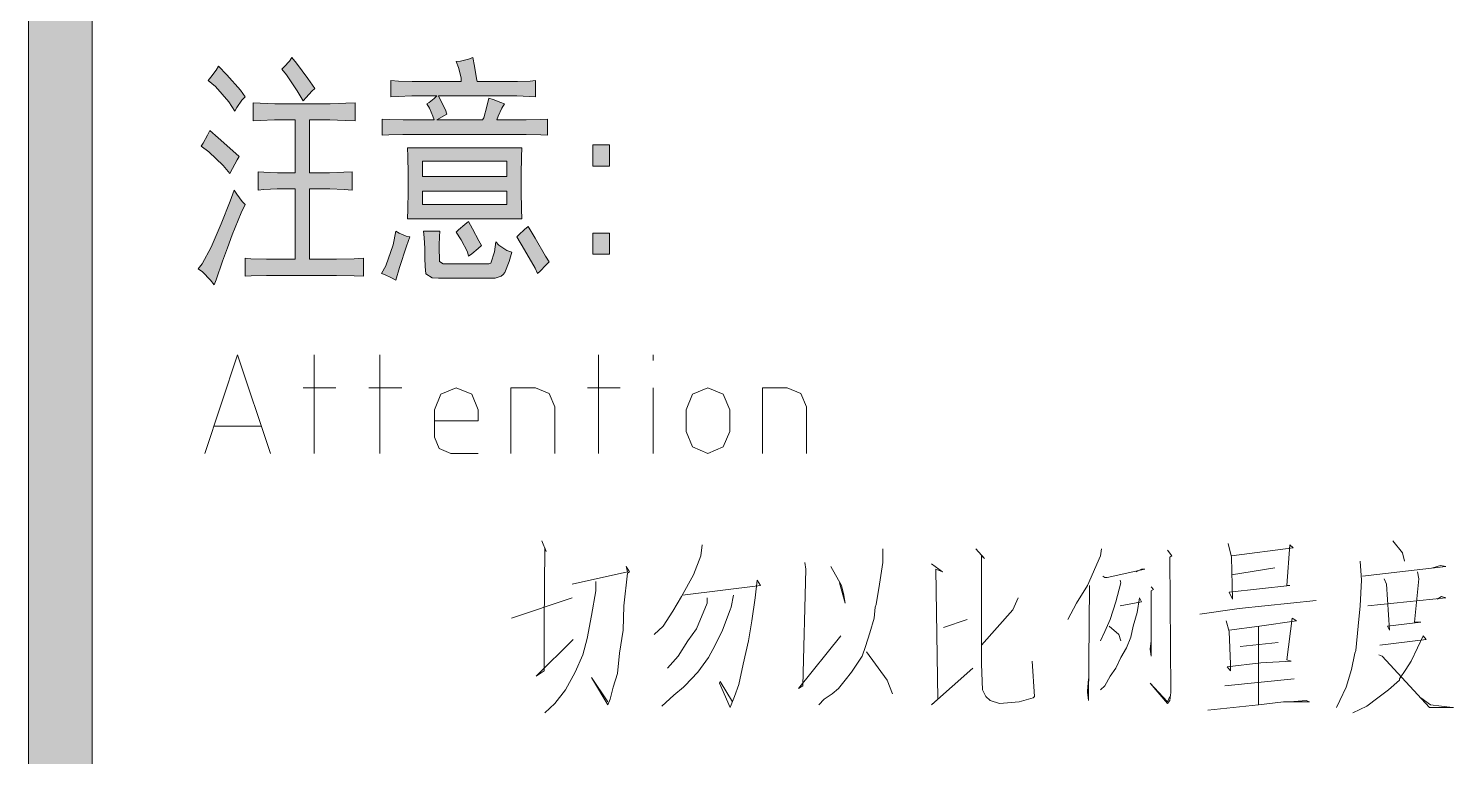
# Model space of a CAD drawing. Header units: millimetres. Extents: x 0 to 829, y 0 to 586.
# Drawn here: x 769.46 to 791.47, y 433.34 to 444.58 of the extents above; entities that cross this region are included whole.
import ezdxf

# ---------------------------------------------------------------- set-up
doc = ezdxf.new("R2010")
doc.units = ezdxf.units.MM

msp = doc.modelspace()

# ---------------------------------------------------------------- hatches: boundary and pattern name
h = msp.add_hatch(color=0)
h.dxf.hatch_style = 2
h.paths.add_polyline_path([(770.449028, 9.860139), (769.464778, 9.860139), (769.464778, 575.772139), (770.449028, 575.772139)])
h = msp.add_hatch(color=0)
h.dxf.hatch_style = 2
h.paths.add_polyline_path([(772.399889, 443.999056), (772.530417, 443.865), (772.738556, 443.628639), (772.809111, 443.526333), (772.759722, 443.473417), (772.682111, 443.360528), (772.653889, 443.304083), (772.558639, 443.45225), (772.354028, 443.688611), (772.241139, 443.776806), (772.279944, 443.829722), (772.361083, 443.939083)])
h = msp.add_hatch(color=0)
h.dxf.hatch_style = 2
h.paths.add_polyline_path([(773.377083, 443.953194), (773.415889, 443.992), (773.4935, 444.080194), (773.532306, 444.133111), (773.602861, 444.048444), (773.77925, 443.812083), (773.885083, 443.656861), (773.84275, 443.614528), (773.754556, 443.51575), (773.708694, 443.466361), (773.613444, 443.621583), (773.447639, 443.865)])
h = msp.add_hatch(color=0)
h.dxf.hatch_style = 2
h.paths.add_polyline_path([(775.486694, 443.540444), (775.384389, 443.540444), (775.172722, 443.533389), (775.063361, 443.526333), (775.063361, 443.776806), (775.179778, 443.76975), (775.391444, 443.762694), (775.486694, 443.762694), (776.149917, 443.762694), (776.146389, 443.819139), (776.107583, 443.977889), (776.072306, 444.073139), (776.135806, 444.080194), (776.262806, 444.108417), (776.329833, 444.133111), (776.351, 443.999056), (776.38275, 443.812083), (776.396861, 443.762694), (776.904861, 443.762694), (777.01775, 443.762694), (777.211778, 443.76975), (777.296444, 443.776806), (777.296444, 443.526333), (777.201194, 443.533389), (777.007167, 443.540444), (776.904861, 443.540444), (775.797139, 443.540444), (775.835944, 443.466361), (775.902972, 443.32525), (775.927667, 443.258222), (775.772444, 443.170028), (776.474472, 443.170028), (776.495639, 443.205306), (776.545028, 443.378167), (776.57325, 443.508694), (776.640278, 443.487528), (776.760222, 443.441667), (776.816667, 443.4205), (776.777861, 443.353472), (776.717889, 443.23), (776.696722, 443.170028), (777.028333, 443.170028), (777.151806, 443.170028), (777.377583, 443.177083), (777.483417, 443.184139), (777.483417, 442.933667), (777.377583, 442.940722), (777.151806, 442.947778), (777.028333, 442.947778), (775.363222, 442.947778), (775.246806, 442.947778), (775.028083, 442.940722), (774.929306, 442.933667), (774.929306, 443.184139), (775.035139, 443.177083), (775.250333, 443.170028), (775.363222, 443.170028), (775.730111, 443.170028), (775.712472, 443.23), (775.656028, 443.353472), (775.617222, 443.4205), (775.6525, 443.441667), (775.730111, 443.501639), (775.772444, 443.540444)])
h = msp.add_hatch(color=0)
h.dxf.hatch_style = 2
h.paths.add_polyline_path([(774.019139, 443.4205), (774.124972, 443.4205), (774.368389, 443.427556), (774.5095, 443.434611), (774.5095, 443.155917), (774.357806, 443.162972), (774.117917, 443.170028), (774.029722, 443.170028), (773.807472, 443.170028), (773.807472, 442.355111), (774.019139, 442.355111), (774.114389, 442.355111), (774.336639, 442.362167), (774.463639, 442.369222), (774.463639, 442.087), (774.340167, 442.097583), (774.117917, 442.104639), (774.019139, 442.104639), (773.807472, 442.104639), (773.807472, 441.021611), (774.086167, 441.021611), (774.220222, 441.021611), (774.495389, 441.028667), (774.640028, 441.035722), (774.640028, 440.757028), (774.495389, 440.764083), (774.22375, 440.771139), (774.09675, 440.771139), (773.285361, 440.771139), (773.140722, 440.771139), (772.904361, 440.764083), (772.809111, 440.757028), (772.809111, 441.035722), (772.897306, 441.028667), (773.140722, 441.021611), (773.295944, 441.021611), (773.585222, 441.021611), (773.585222, 442.104639), (773.408833, 442.104639), (773.303, 442.104639), (773.101917, 442.097583), (773.010194, 442.087), (773.010194, 442.369222), (773.101917, 442.362167), (773.310056, 442.355111), (773.419417, 442.355111), (773.585222, 442.355111), (773.585222, 443.170028), (773.377083, 443.170028), (773.264194, 443.170028), (773.041944, 443.162972), (772.932583, 443.155917), (772.932583, 443.434611), (773.041944, 443.427556), (773.27125, 443.4205), (773.387667, 443.4205)])
h = msp.add_hatch(color=0)
h.dxf.hatch_style = 2
h.paths.add_polyline_path([(772.265833, 443.00775), (772.392833, 442.894861), (772.618611, 442.693778), (772.720917, 442.605583), (772.685639, 442.556194), (772.615083, 442.422139), (772.576278, 442.341), (772.470444, 442.464472), (772.248194, 442.679667), (772.131778, 442.767861), (772.163528, 442.813722), (772.230556, 442.933667)])
h = msp.add_hatch(color=0)
h.paths.add_polyline_path([(777.084778, 442.739639), (777.077722, 442.598528), (777.074194, 442.326889), (777.074194, 442.192833), (777.074194, 442.065833), (777.077722, 441.790667), (777.084778, 441.646028), (775.317361, 441.646028), (775.324417, 441.790667), (775.327944, 442.072889), (775.327944, 442.206944), (775.327944, 442.341), (775.324417, 442.605583), (775.317361, 442.739639)])
h.paths.add_polyline_path([(776.851944, 442.295139), (776.851944, 442.5315), (775.550194, 442.5315), (775.550194, 442.295139)])
h.paths.add_polyline_path([(776.851944, 441.86475), (776.851944, 442.072889), (775.550194, 442.072889), (775.550194, 441.86475)])
h = msp.add_hatch(color=0)
h.dxf.hatch_style = 2
h.paths.add_polyline_path([(778.439444, 442.457417), (778.181917, 442.457417), (778.181917, 442.7855), (778.439444, 442.7855)])
h = msp.add_hatch(color=0)
h.dxf.hatch_style = 2
h.paths.add_polyline_path([(772.809111, 441.86475), (772.749139, 441.734222), (772.611556, 441.395556), (772.537472, 441.194472), (772.463389, 440.989861), (772.361083, 440.704111), (772.332861, 440.622972), (772.276417, 440.697056), (772.152944, 440.824056), (772.085917, 440.873444), (772.149417, 440.947528), (772.287, 441.205056), (772.364611, 441.384972), (772.442222, 441.568417), (772.579806, 441.917667), (772.643306, 442.087), (772.682111, 442.0235), (772.76325, 441.910611)])
h = msp.add_hatch(color=0)
h.dxf.hatch_style = 2
h.paths.add_polyline_path([(776.262806, 441.600167), (776.322778, 441.487278), (776.421556, 441.303833), (776.460361, 441.22975), (776.410972, 441.183889), (776.312194, 441.10275), (776.262806, 441.067472), (776.245167, 441.1345), (776.149917, 441.317944), (776.072306, 441.437889), (776.107583, 441.473167), (776.202833, 441.554306)])
h = msp.add_hatch(color=0)
h.dxf.hatch_style = 2
h.paths.add_polyline_path([(777.183556, 441.526083), (777.289389, 441.342639), (777.451667, 441.067472), (777.504583, 440.979278), (777.455194, 440.926361), (777.367, 440.838167), (777.328194, 440.799361), (777.289389, 440.8805), (777.127111, 441.162722), (777.007167, 441.363806), (777.038917, 441.399083), (777.127111, 441.480222)])
h = msp.add_hatch(color=0)
h.dxf.hatch_style = 2
h.paths.add_polyline_path([(775.352639, 441.363806), (775.30325, 441.222694), (775.197417, 440.891083), (775.140972, 440.697056), (775.073944, 440.732333), (774.964583, 440.78525), (774.918722, 440.799361), (774.98575, 440.919306), (775.095111, 441.243861), (775.140972, 441.452), (775.190361, 441.423778), (775.296194, 441.377917)])
h = msp.add_hatch(color=0)
h.dxf.hatch_style = 2
h.paths.add_polyline_path([(775.818306, 441.452), (775.81125, 441.370861), (775.807722, 441.236806), (775.807722, 441.183889), (775.807722, 441.141556), (775.81125, 441.060417), (775.81125, 441.021611), (775.814778, 440.986333), (775.867694, 440.947528), (775.917083, 440.947528), (776.57325, 440.947528), (776.605, 440.961639), (776.661444, 441.1345), (776.682611, 441.289722), (776.728472, 441.236806), (776.851944, 441.155667), (776.929556, 441.127444), (776.89075, 440.986333), (776.823722, 440.817), (776.7955, 440.78525), (776.767278, 440.757028), (776.672028, 440.725278), (776.605, 440.725278), (775.797139, 440.725278), (775.701889, 440.732333), (775.603111, 440.795833), (775.596056, 440.852278), (775.589, 440.908722), (775.585472, 441.035722), (775.585472, 441.109806), (775.585472, 441.183889), (775.574889, 441.35675), (775.564306, 441.452)])
h = msp.add_hatch(color=0)
h.dxf.hatch_style = 2
h.paths.add_polyline_path([(778.439444, 441.095694), (778.181917, 441.095694), (778.181917, 441.423778), (778.439444, 441.423778)])

# ---------------------------------------------------------------- linework, layer by layer
at = {"color": 0, "lineweight": 0}
for points in [[(770.449028, 9.860139), (769.464778, 9.860139), (769.464778, 575.772139), (770.449028, 575.772139)], [(772.399889, 443.999056), (772.530417, 443.865), (772.738556, 443.628639), (772.809111, 443.526333), (772.759722, 443.473417), (772.682111, 443.360528), (772.653889, 443.304083), (772.558639, 443.45225), (772.354028, 443.688611), (772.241139, 443.776806), (772.279944, 443.829722), (772.361083, 443.939083)], [(773.377083, 443.953194), (773.415889, 443.992), (773.4935, 444.080194), (773.532306, 444.133111), (773.602861, 444.048444), (773.77925, 443.812083), (773.885083, 443.656861), (773.84275, 443.614528), (773.754556, 443.51575), (773.708694, 443.466361), (773.613444, 443.621583), (773.447639, 443.865)], [(775.486694, 443.540444), (775.384389, 443.540444), (775.172722, 443.533389), (775.063361, 443.526333), (775.063361, 443.776806), (775.179778, 443.76975), (775.391444, 443.762694), (775.486694, 443.762694), (776.149917, 443.762694), (776.146389, 443.819139), (776.107583, 443.977889), (776.072306, 444.073139), (776.135806, 444.080194), (776.262806, 444.108417), (776.329833, 444.133111), (776.351, 443.999056), (776.38275, 443.812083), (776.396861, 443.762694), (776.904861, 443.762694), (777.01775, 443.762694), (777.211778, 443.76975), (777.296444, 443.776806), (777.296444, 443.526333), (777.201194, 443.533389), (777.007167, 443.540444), (776.904861, 443.540444), (775.797139, 443.540444), (775.835944, 443.466361), (775.902972, 443.32525), (775.927667, 443.258222), (775.772444, 443.170028), (776.474472, 443.170028), (776.495639, 443.205306), (776.545028, 443.378167), (776.57325, 443.508694), (776.640278, 443.487528), (776.760222, 443.441667), (776.816667, 443.4205), (776.777861, 443.353472), (776.717889, 443.23), (776.696722, 443.170028), (777.028333, 443.170028), (777.151806, 443.170028), (777.377583, 443.177083), (777.483417, 443.184139), (777.483417, 442.933667), (777.377583, 442.940722), (777.151806, 442.947778), (777.028333, 442.947778), (775.363222, 442.947778), (775.246806, 442.947778), (775.028083, 442.940722), (774.929306, 442.933667), (774.929306, 443.184139), (775.035139, 443.177083), (775.250333, 443.170028), (775.363222, 443.170028), (775.730111, 443.170028), (775.712472, 443.23), (775.656028, 443.353472), (775.617222, 443.4205), (775.6525, 443.441667), (775.730111, 443.501639), (775.772444, 443.540444)], [(774.019139, 443.4205), (774.124972, 443.4205), (774.368389, 443.427556), (774.5095, 443.434611), (774.5095, 443.155917), (774.357806, 443.162972), (774.117917, 443.170028), (774.029722, 443.170028), (773.807472, 443.170028), (773.807472, 442.355111), (774.019139, 442.355111), (774.114389, 442.355111), (774.336639, 442.362167), (774.463639, 442.369222), (774.463639, 442.087), (774.340167, 442.097583), (774.117917, 442.104639), (774.019139, 442.104639), (773.807472, 442.104639), (773.807472, 441.021611), (774.086167, 441.021611), (774.220222, 441.021611), (774.495389, 441.028667), (774.640028, 441.035722), (774.640028, 440.757028), (774.495389, 440.764083), (774.22375, 440.771139), (774.09675, 440.771139), (773.285361, 440.771139), (773.140722, 440.771139), (772.904361, 440.764083), (772.809111, 440.757028), (772.809111, 441.035722), (772.897306, 441.028667), (773.140722, 441.021611), (773.295944, 441.021611), (773.585222, 441.021611), (773.585222, 442.104639), (773.408833, 442.104639), (773.303, 442.104639), (773.101917, 442.097583), (773.010194, 442.087), (773.010194, 442.369222), (773.101917, 442.362167), (773.310056, 442.355111), (773.419417, 442.355111), (773.585222, 442.355111), (773.585222, 443.170028), (773.377083, 443.170028), (773.264194, 443.170028), (773.041944, 443.162972), (772.932583, 443.155917), (772.932583, 443.434611), (773.041944, 443.427556), (773.27125, 443.4205), (773.387667, 443.4205)], [(772.265833, 443.00775), (772.392833, 442.894861), (772.618611, 442.693778), (772.720917, 442.605583), (772.685639, 442.556194), (772.615083, 442.422139), (772.576278, 442.341), (772.470444, 442.464472), (772.248194, 442.679667), (772.131778, 442.767861), (772.163528, 442.813722), (772.230556, 442.933667)], [(777.084778, 442.739639), (777.077722, 442.598528), (777.074194, 442.326889), (777.074194, 442.192833), (777.074194, 442.065833), (777.077722, 441.790667), (777.084778, 441.646028), (775.317361, 441.646028), (775.324417, 441.790667), (775.327944, 442.072889), (775.327944, 442.206944), (775.327944, 442.341), (775.324417, 442.605583), (775.317361, 442.739639)], [(778.439444, 442.457417), (778.181917, 442.457417), (778.181917, 442.7855), (778.439444, 442.7855)], [(776.851944, 442.295139), (776.851944, 442.5315), (775.550194, 442.5315), (775.550194, 442.295139)], [(772.809111, 441.86475), (772.749139, 441.734222), (772.611556, 441.395556), (772.537472, 441.194472), (772.463389, 440.989861), (772.361083, 440.704111), (772.332861, 440.622972), (772.276417, 440.697056), (772.152944, 440.824056), (772.085917, 440.873444), (772.149417, 440.947528), (772.287, 441.205056), (772.364611, 441.384972), (772.442222, 441.568417), (772.579806, 441.917667), (772.643306, 442.087), (772.682111, 442.0235), (772.76325, 441.910611)], [(776.851944, 441.86475), (776.851944, 442.072889), (775.550194, 442.072889), (775.550194, 441.86475)], [(776.262806, 441.600167), (776.322778, 441.487278), (776.421556, 441.303833), (776.460361, 441.22975), (776.410972, 441.183889), (776.312194, 441.10275), (776.262806, 441.067472), (776.245167, 441.1345), (776.149917, 441.317944), (776.072306, 441.437889), (776.107583, 441.473167), (776.202833, 441.554306)], [(777.183556, 441.526083), (777.289389, 441.342639), (777.451667, 441.067472), (777.504583, 440.979278), (777.455194, 440.926361), (777.367, 440.838167), (777.328194, 440.799361), (777.289389, 440.8805), (777.127111, 441.162722), (777.007167, 441.363806), (777.038917, 441.399083), (777.127111, 441.480222)], [(775.352639, 441.363806), (775.30325, 441.222694), (775.197417, 440.891083), (775.140972, 440.697056), (775.073944, 440.732333), (774.964583, 440.78525), (774.918722, 440.799361), (774.98575, 440.919306), (775.095111, 441.243861), (775.140972, 441.452), (775.190361, 441.423778), (775.296194, 441.377917)], [(775.818306, 441.452), (775.81125, 441.370861), (775.807722, 441.236806), (775.807722, 441.183889), (775.807722, 441.141556), (775.81125, 441.060417), (775.81125, 441.021611), (775.814778, 440.986333), (775.867694, 440.947528), (775.917083, 440.947528), (776.57325, 440.947528), (776.605, 440.961639), (776.661444, 441.1345), (776.682611, 441.289722), (776.728472, 441.236806), (776.851944, 441.155667), (776.929556, 441.127444), (776.89075, 440.986333), (776.823722, 440.817), (776.7955, 440.78525), (776.767278, 440.757028), (776.672028, 440.725278), (776.605, 440.725278), (775.797139, 440.725278), (775.701889, 440.732333), (775.603111, 440.795833), (775.596056, 440.852278), (775.589, 440.908722), (775.585472, 441.035722), (775.585472, 441.109806), (775.585472, 441.183889), (775.574889, 441.35675), (775.564306, 441.452)], [(778.439444, 441.095694), (778.181917, 441.095694), (778.181917, 441.423778), (778.439444, 441.423778)]]:
    msp.add_lwpolyline(points, close=True, dxfattribs=at)
for points in [[(772.188222, 438.023), (772.692694, 439.543472), (773.200694, 438.023)], [(773.8745, 438.023), (773.8745, 439.543472)], [(774.8905, 438.023), (774.8905, 439.543472)], [(778.270111, 438.023), (778.270111, 439.543472)], [(779.11325, 439.458806), (779.11325, 439.543472)], [(773.708694, 439.035472), (774.213167, 439.035472)], [(774.721167, 439.035472), (775.229167, 439.035472)], [(776.410972, 438.696806), (776.312194, 438.936694), (776.072306, 439.035472), (775.832417, 438.936694), (775.733639, 438.696806)], [(776.915444, 438.023), (776.915444, 439.035472), (777.296444, 439.035472)], [(777.592778, 438.739139), (777.508111, 438.947278), (777.296444, 439.035472)], [(778.100778, 439.035472), (778.60525, 439.035472)], [(779.11325, 438.023), (779.11325, 439.035472)], [(780.295056, 438.696806), (780.196278, 438.936694), (779.959917, 439.035472), (779.720028, 438.936694), (779.62125, 438.696806)], [(780.803056, 438.023), (780.803056, 439.035472), (781.184056, 439.035472)], [(781.480389, 438.739139), (781.392194, 438.947278), (781.184056, 439.035472)], [(775.733639, 438.273472), (775.733639, 438.696806)], [(776.410972, 438.696806), (776.410972, 438.527472), (775.733639, 438.527472)], [(777.592778, 438.739139), (777.592778, 438.023)], [(779.62125, 438.358139), (779.62125, 438.696806)], [(780.295056, 438.696806), (780.295056, 438.358139)], [(781.480389, 438.739139), (781.480389, 438.023)], [(773.052528, 438.442806), (772.332861, 438.442806)], [(775.733639, 438.273472), (775.807722, 438.097083), (775.987639, 438.023)], [(779.62125, 438.358139), (779.720028, 438.121778), (779.959917, 438.023), (780.196278, 438.121778), (780.295056, 438.358139)], [(776.410972, 438.023), (775.987639, 438.023)], [(777.391694, 436.671861), (777.458722, 436.506056), (777.441083, 436.566028), (777.426972, 435.377167), (777.426972, 434.664556), (777.307028, 434.583417), (777.878528, 435.147861)], [(779.868194, 436.608361), (779.850556, 436.442556), (779.734139, 436.14975), (779.550694, 435.814611), (779.416639, 435.585306), (779.264944, 435.356), (779.130889, 435.229)], [(782.658667, 436.548389), (782.658667, 436.379056), (782.658667, 436.336722), (782.609278, 436.001583), (782.559889, 435.691139), (782.54225, 435.648806), (782.528139, 435.479472), (782.461111, 435.250167), (782.394083, 435.042028), (782.341167, 434.893861), (782.260028, 434.770389), (782.175361, 434.643389), (782.076583, 434.519917), (781.974278, 434.392917), (781.8755, 434.30825), (781.755556, 434.227111), (781.674417, 434.142444)], [(784.098, 436.548389), (784.232056, 436.400222), (784.182667, 436.442556), (784.182667, 436.001583), (784.182667, 435.564139), (784.182667, 435.1655), (784.182667, 434.872694), (784.182667, 434.855056), (784.182667, 434.770389), (784.200306, 434.37175), (784.249694, 434.269444), (784.316722, 434.205944), (784.464889, 434.163611), (784.768278, 434.184778), (784.983472, 434.248278), (785.001111, 434.269444), (784.969361, 434.812722)], [(786.038278, 436.548389), (786.020639, 436.442556), (785.819556, 435.983944), (785.65375, 435.712306), (785.519694, 435.458306)], [(787.057806, 436.527222), (787.124833, 436.442556), (787.093083, 436.421389), (787.107194, 434.350583), (787.107194, 434.329417), (787.093083, 434.205944), (787.057806, 434.163611), (786.789694, 434.477583), (787.057806, 434.184778), (787.093083, 434.269444)], [(787.996194, 436.629528), (788.045583, 436.421389), (788.063222, 435.772278), (788.010306, 435.878111), (788.948694, 435.983944), (788.899306, 435.983944), (788.948694, 436.608361), (788.998083, 436.566028), (788.045583, 436.442556)], [(790.536194, 436.671861), (790.687889, 436.484889), (790.719639, 436.357889)], [(777.860889, 436.001583), (778.714611, 436.192083), (778.696972, 436.27675), (778.746361, 436.192083), (778.714611, 436.170917), (778.661694, 435.669972), (778.647583, 435.2925), (778.594667, 434.936194), (778.562917, 434.622222), (778.495889, 434.414083), (778.4465, 434.227111), (778.411222, 434.142444), (778.16075, 434.56225), (778.411222, 434.184778)], [(781.455694, 436.336722), (781.473333, 436.234417), (781.423944, 434.43525), (781.356917, 434.392917), (782.009556, 435.207833)], [(781.857861, 436.27675), (782.023667, 435.983944), (782.058944, 435.835778), (782.076583, 435.712306), (781.991917, 436.02275)], [(783.413611, 436.315556), (783.579417, 436.192083), (783.480639, 436.234417), (783.512389, 434.227111), (783.413611, 434.142444), (784.048611, 434.706889)], [(786.055917, 436.128583), (786.087667, 436.107417), (786.122944, 436.107417), (786.708556, 436.234417), (786.655639, 436.234417), (786.5745, 436.192083)], [(788.045583, 436.14975), (788.715861, 436.255583)], [(790.03525, 436.357889), (790.052889, 436.065083), (790.03525, 435.669972), (790.0035, 435.356), (789.968222, 434.978528), (789.950583, 434.936194), (789.901194, 434.685722), (789.816528, 434.414083), (789.71775, 434.205944), (789.668361, 434.100111)], [(790.070528, 436.128583), (791.358167, 436.27675), (791.2735, 436.294389), (791.157083, 436.255583)], [(778.227778, 436.043917), (778.227778, 435.899278), (778.16075, 435.521806), (778.093722, 435.1655), (778.026694, 434.915028), (777.910278, 434.643389), (777.758583, 434.37175), (777.592778, 434.163611), (777.441083, 434.018972)], [(779.564806, 435.835778), (780.771306, 435.983944), (780.721917, 436.065083), (780.686639, 435.793444), (780.63725, 435.437139), (780.587861, 435.126694), (780.503194, 434.770389), (780.436167, 434.456417), (780.369139, 434.269444), (780.31975, 434.142444), (780.302111, 434.100111), (780.136306, 434.477583), (780.150417, 434.49875), (780.337389, 434.184778)], [(786.324028, 436.065083), (786.338139, 436.02275), (786.257, 435.729944), (786.172333, 435.458306), (786.087667, 435.271333), (786.020639, 435.126694)], [(790.402139, 436.08625), (790.437417, 436.001583), (790.486806, 435.2925), (790.455056, 435.356), (790.970111, 435.4195), (790.871333, 435.4195), (790.938361, 436.08625), (790.920722, 436.192083)], [(780.3515, 435.835778), (780.31975, 435.648806), (780.302111, 435.606472), (780.185694, 435.2925), (780.069278, 435.063194), (779.966972, 434.872694), (779.801167, 434.643389), (779.600083, 434.43525), (779.582444, 434.414083), (779.434278, 434.290611), (779.247306, 434.121278)], [(785.854833, 435.983944), (785.837194, 434.205944), (785.819556, 434.329417), (785.819556, 434.350583), (785.837194, 434.541083)], [(786.807333, 435.962778), (786.842611, 435.920444), (786.807333, 435.899278), (786.807333, 434.893861), (786.789694, 434.999694), (786.807333, 435.126694)], [(790.151667, 435.669972), (791.358167, 435.793444), (791.291139, 435.814611), (791.224111, 435.772278)], [(776.9225, 435.479472), (777.860889, 435.793444)], [(779.949333, 435.793444), (779.949333, 435.712306), (779.783528, 435.313667), (779.649472, 435.126694), (779.497778, 434.893861), (779.331972, 434.706889)], [(784.182667, 435.063194), (784.665972, 435.606472), (784.750639, 435.793444)], [(786.324028, 435.669972), (786.655639, 435.729944), (786.623889, 435.793444), (786.588611, 435.564139), (786.525111, 435.356), (786.489833, 435.186667), (786.422806, 435.020861), (786.338139, 434.872694), (786.257, 434.706889), (786.172333, 434.583417), (786.087667, 434.43525), (786.020639, 434.37175)], [(787.55875, 435.542972), (788.162, 435.627639), (789.350861, 435.751111)], [(783.597056, 435.334833), (783.963944, 435.458306)], [(786.154694, 435.356), (786.306389, 435.229), (786.338139, 435.126694)], [(787.960917, 435.437139), (788.010306, 435.271333), (788.027944, 434.770389), (788.027944, 434.664556), (787.978556, 434.728056), (788.497139, 434.791556), (788.966333, 434.812722), (788.899306, 434.833889), (788.980444, 435.479472), (789.047472, 435.437139), (788.4795, 435.356), (788.010306, 435.2925)], [(788.461861, 435.356), (788.461861, 434.142444)], [(790.335111, 435.063194), (791.054778, 435.147861), (791.005389, 435.207833), (790.920722, 435.020861), (790.821944, 434.812722), (790.737278, 434.685722), (790.6385, 434.541083), (790.6385, 434.519917), (790.469167, 434.37175), (790.303361, 434.248278), (790.134028, 434.121278), (789.918833, 434.018972)], [(782.810361, 434.30825), (782.725694, 434.519917), (782.408194, 434.957361)], [(788.179639, 435.042028), (788.76525, 435.105528)], [(790.321, 434.915028), (790.370389, 434.893861), (791.104167, 434.100111), (791.474583, 434.100111), (791.456944, 434.100111), (791.121806, 434.142444), (790.970111, 434.248278)], [(787.943278, 434.43525), (789.015722, 434.541083)], [(787.678694, 434.057778), (788.461861, 434.142444), (788.846389, 434.184778), (789.248556, 434.184778), (789.199167, 434.205944), (788.948694, 434.184778)]]:
    msp.add_lwpolyline(points, dxfattribs=at)

doc.saveas('drawing.dxf')
